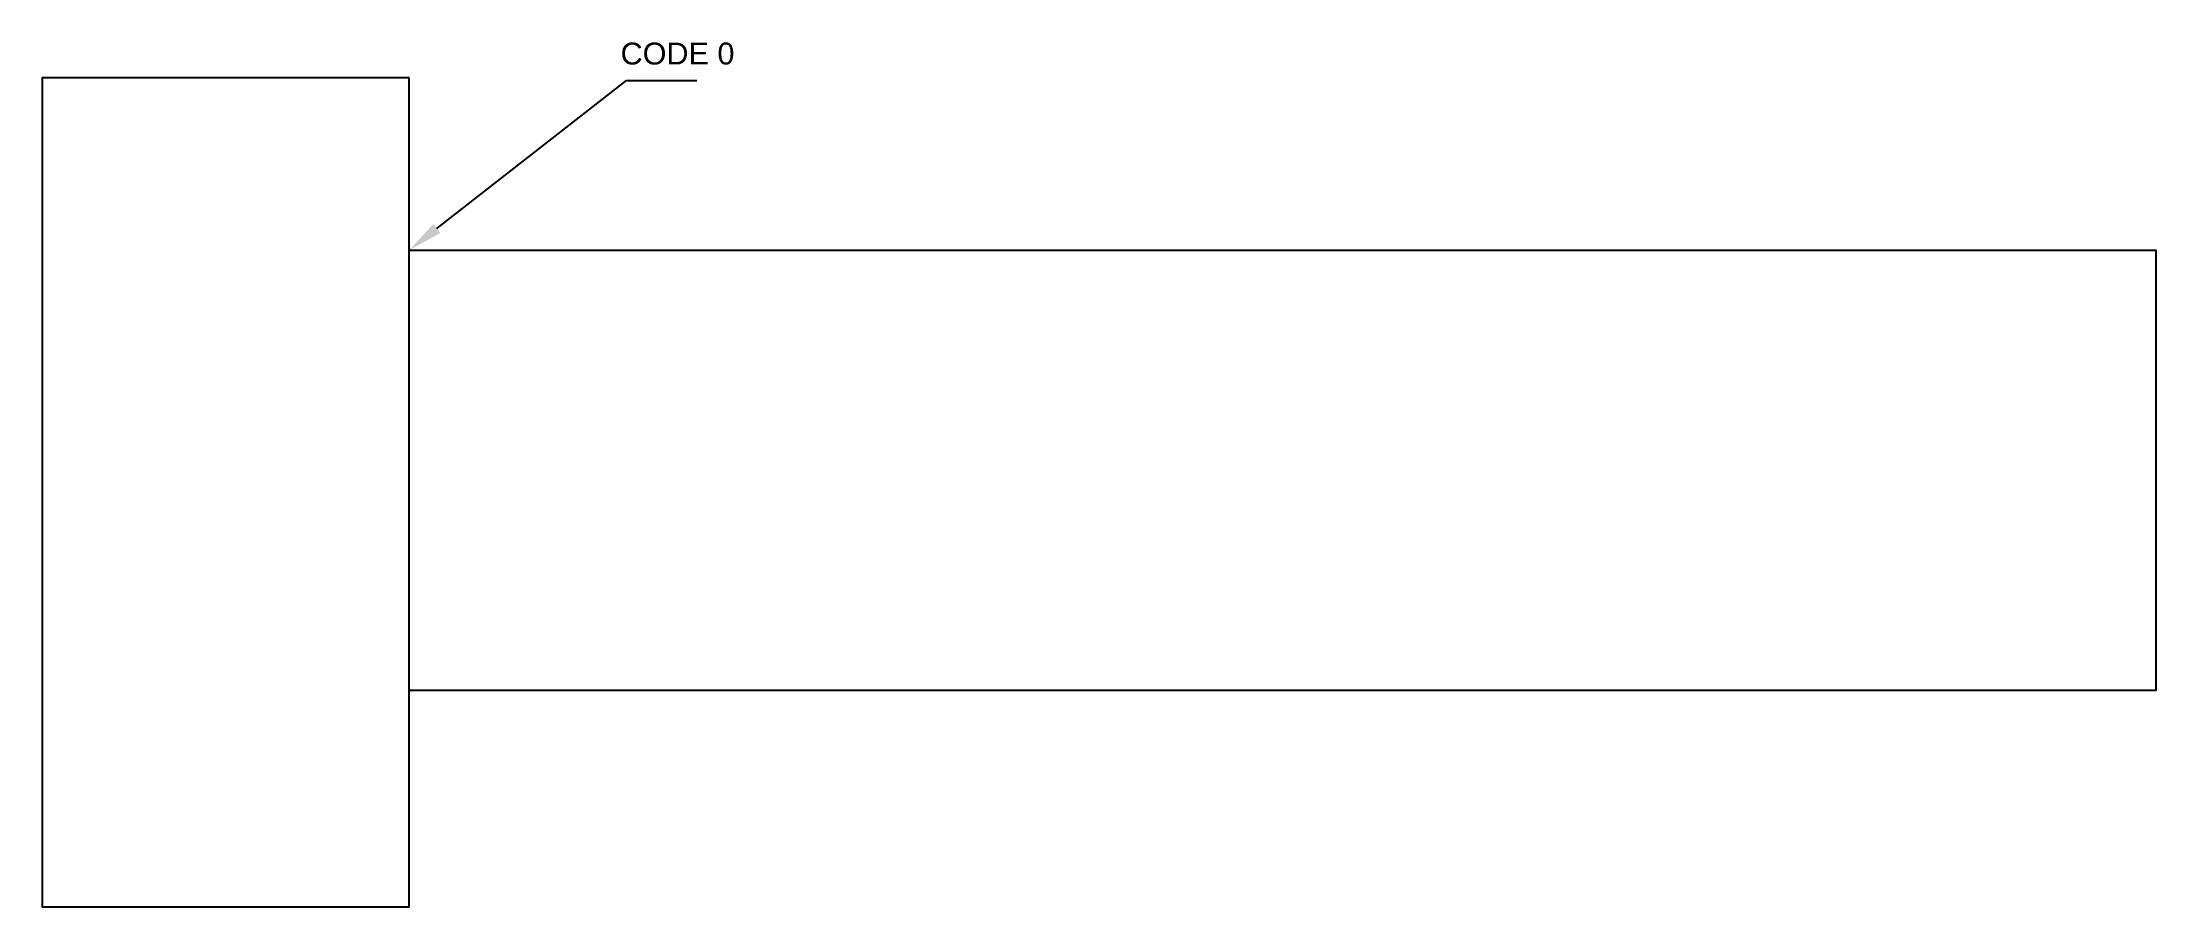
# Paper-space layout 'Layout1' of a CAD drawing. Header units: millimetres. Extents: x 8 to 250, y 57 to 156.
import ezdxf
from ezdxf import colors
from ezdxf.entities.mleader import LeaderData, LeaderLine
from ezdxf.math import Vec2, Vec3

# ---------------------------------------------------------------- set-up
doc = ezdxf.new("R2010")
doc.units = ezdxf.units.MM
doc.styles.get("Standard").update_dxf_attribs({"font": 'arial.ttf'})

# ---------------------------------------------------------------- blocks, each defined once
blk = doc.blocks.new('BLOCK C')
blk.add_attdef('CONNECTION_CODE', (24.14, 21.2), '', height=2.5)
ml = blk.add_multileader_mtext('Standard')
ml.set_content('', color=256)
ml.set_leader_properties()
ml.build(insert=Vec2(0, 0))
ctx = ml.context
ctx.base_point = Vec3(32.83, 19.37)
notes = []
notes.append((ctx, [(0, (1, 1, 0), (24.83, 19.37), (1, 0), 8, [(0, [(0, 0)], 0, [])])]))
ctx.mtext.insert, ctx.mtext.flow_direction = Vec3(34.83, 21.37), 5
for ctx, leaders in notes:
    for number, flags, end, landing, length, lines in leaders:
        leader = LeaderData()
        leader.index, (leader.has_last_leader_line, leader.has_dogleg_vector, leader.attachment_direction) = number, flags
        leader.last_leader_point, leader.dogleg_vector, leader.dogleg_length = Vec3(end), Vec3(landing), length
        for number, points, colour, breaks in lines:
            line = LeaderLine()
            line.index, line.vertices, line.color, line.breaks = number, Vec3.list(points), colors.encode_raw_color(colour), breaks
            leader.lines.append(line)
        ctx.leaders.append(leader)

psp = doc.layouts.get("Layout1")

# ---------------------------------------------------------------- linework, layer by layer
for points in [[(50.26, 151.62), (8.36, 151.62), (8.36, 56.95), (50.26, 56.95)], [(50.26, 131.93), (249.71, 131.93), (249.71, 81.66), (50.26, 81.66)]]:
    psp.add_lwpolyline(points, close=True)

# ---------------------------------------------------------------- block references
psp.add_blockref('BLOCK C', (50.26, 131.93)).add_auto_attribs({'CONNECTION_CODE': 'CODE 0'})

doc.saveas('drawing.dxf')
